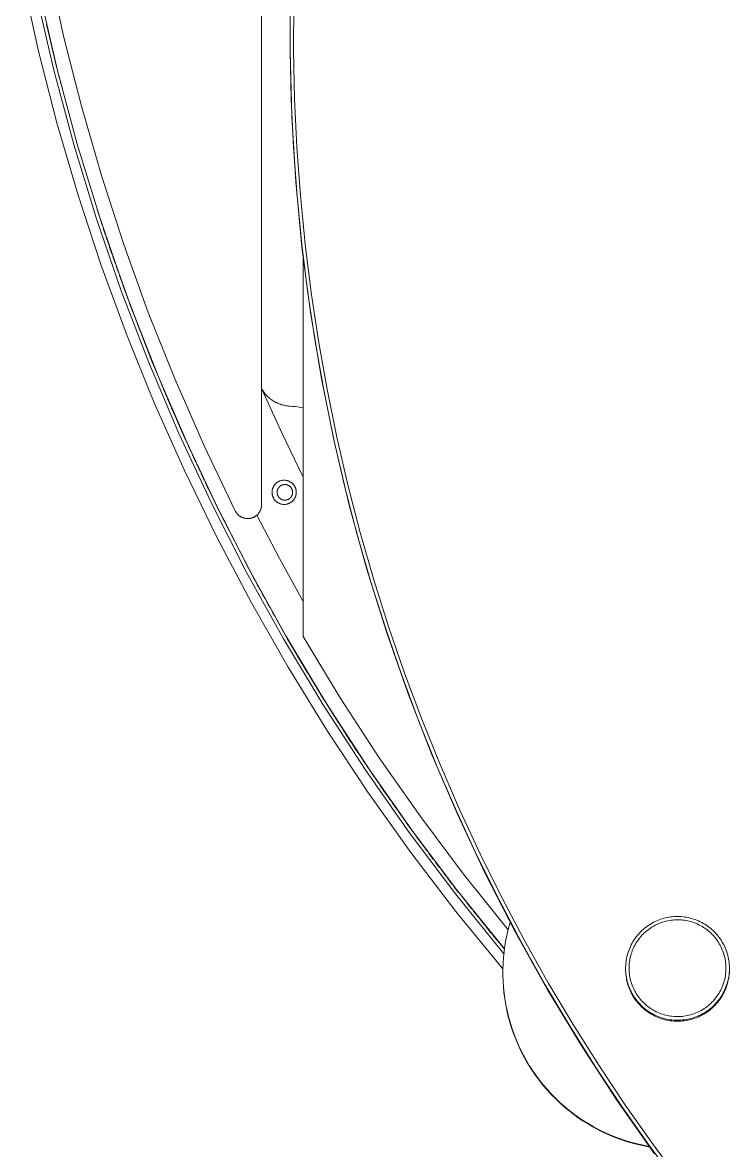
# Model space of a CAD drawing. Header units: millimetres. Extents: x 492 to 7139, y 278 to 5201.
# Drawn here: x 4185.8 to 4390, y 600.3 to 926.1 of the extents above; entities that cross this region are included whole.
import ezdxf

# ---------------------------------------------------------------- set-up
doc = ezdxf.new("R2010")
doc.units = ezdxf.units.MM
doc.layers.add('ZANO_R', color=7, linetype='Continuous', lineweight=0)

msp = doc.modelspace()

# ---------------------------------------------------------------- linework, layer by layer
at = {"layer": 'ZANO_R'}
for p, q in [((4254.83, 786.82), (4254.83, 1347.32)), ((4197.66, 922.2), (4193.21, 942.6)), ((4190.41, 917.88), (4185.79, 938.79)), ((4194.84, 912.39), (4189.84, 934.04)), ((4195.89, 912.31), (4190.91, 933.84)), ((4263.13, 931.84), (4263.08, 917.93)), ((4264.08, 918), (4264.13, 931.88)), ((4193.02, 924.26), (4192.71, 925.62)), ((4195.72, 912.98), (4192.71, 925.62)), ((4202.78, 901.96), (4197.66, 922.2)), ((4263.06, 922.55), (4263.06, 922.86)), ((4195.73, 897.13), (4190.41, 917.88)), ((4263.08, 917.93), (4263.38, 903.98)), ((4263.57, 899), (4263.08, 917.93)), ((4264.38, 904.06), (4264.08, 918)), ((4200.59, 890.92), (4194.84, 912.39)), ((4201.61, 890.97), (4195.89, 912.31)), ((4196.4, 910.26), (4196.07, 911.59)), ((4197.1, 907.53), (4196.78, 908.79)), ((4263.38, 903.98), (4264.05, 889.99)), ((4265.04, 890.1), (4264.38, 904.06)), ((4208.57, 881.89), (4202.78, 901.96)), ((4201.74, 876.58), (4195.73, 897.13)), ((4264.71, 880.09), (4263.57, 899)), ((4207.08, 869.66), (4200.59, 890.92)), ((4208.07, 869.85), (4201.61, 890.97)), ((4264.05, 889.99), (4265.07, 875.97)), ((4266.06, 876.11), (4265.04, 890.1)), ((4215.02, 862.03), (4208.57, 881.89)), ((4266.51, 861.23), (4264.71, 880.09)), ((4208.43, 856.23), (4201.74, 876.58)), ((4265.07, 875.97), (4266.45, 861.96)), ((4267.44, 862.12), (4266.06, 876.11)), ((4208, 870.08), (4207.35, 872.09)), ((4214.32, 848.65), (4207.08, 869.66)), ((4215.27, 848.96), (4208.07, 869.85)), ((4208.88, 867.38), (4208.23, 869.37)), ((4209.78, 864.68), (4209.12, 866.65)), ((4217.15, 843.84), (4209.96, 864.15)), ((4210.69, 861.97), (4210.03, 863.93)), ((4211.61, 859.27), (4210.95, 861.21)), ((4222.12, 842.39), (4215.02, 862.03)), ((4266.45, 861.96), (4268.2, 847.95)), ((4268.96, 842.44), (4266.51, 861.23)), ((4269.19, 848.13), (4267.44, 862.12)), ((4212.55, 856.57), (4211.88, 858.5)), ((4266.83, 858.32), (4266.83, 748.78)), ((4215.8, 836.13), (4208.43, 856.23)), ((4213.5, 853.88), (4212.83, 855.78)), ((4214.46, 851.18), (4213.79, 853.07)), ((4222.28, 827.9), (4214.32, 848.65)), ((4215.44, 848.48), (4214.78, 850.31)), ((4223.18, 828.33), (4215.27, 848.96)), ((4216.43, 845.79), (4215.78, 847.56)), ((4268.2, 847.95), (4270.31, 833.96)), ((4271.3, 834.17), (4269.19, 848.13)), ((4217.43, 843.1), (4216.8, 844.8)), ((4217.76, 842.23), (4216.8, 844.8)), ((4225.04, 823.79), (4217.15, 843.84)), ((4218.79, 839.52), (4217.83, 842.05)), ((4229.86, 823), (4222.12, 842.39)), ((4272.05, 823.75), (4268.96, 842.44)), ((4219.83, 836.82), (4218.87, 839.3)), ((4223.84, 816.28), (4215.8, 836.13)), ((4220.88, 834.12), (4219.92, 836.56)), ((4273.77, 820.24), (4271.3, 834.17)), ((4221.94, 831.42), (4220.99, 833.82)), ((4223.02, 828.72), (4222.08, 831.08)), ((4270.31, 833.96), (4272.79, 820)), ((4230.96, 807.44), (4222.28, 827.9)), ((4224.12, 826.03), (4223.17, 828.35)), ((4231.81, 807.99), (4223.18, 828.33)), ((4225.22, 823.34), (4224.28, 825.62)), ((4233.59, 804.02), (4225.04, 823.79)), ((4226.34, 820.65), (4225.4, 822.9)), ((4238.24, 803.88), (4229.86, 823)), ((4275.78, 805.18), (4272.05, 823.75)), ((4227.47, 817.96), (4226.54, 820.17)), ((4260.68, 807.56), (4254.83, 820.43)), ((4254.99, 820.08), (4255.17, 819.79)), ((4255.17, 819.79), (4255.37, 819.5)), ((4255.37, 819.5), (4255.57, 819.22)), ((4255.57, 819.22), (4255.79, 818.95)), ((4255.79, 818.95), (4256.01, 818.69)), ((4256.01, 818.69), (4256.24, 818.43)), ((4256.24, 818.43), (4256.48, 818.19)), ((4256.48, 818.19), (4256.73, 817.95)), ((4256.73, 817.95), (4256.99, 817.72)), ((4272.79, 820), (4275.63, 806.1)), ((4276.61, 806.37), (4273.77, 820.24)), ((4232.54, 796.71), (4223.84, 816.28)), ((4228.62, 815.28), (4227.69, 817.46)), ((4229.78, 812.6), (4228.85, 814.74)), ((4256.99, 817.72), (4257.25, 817.5)), ((4257.25, 817.5), (4257.53, 817.29)), ((4257.53, 817.29), (4257.81, 817.09)), ((4257.81, 817.09), (4258.09, 816.89)), ((4258.09, 816.89), (4258.39, 816.71)), ((4258.39, 816.71), (4258.68, 816.54)), ((4258.68, 816.54), (4258.99, 816.38)), ((4258.99, 816.38), (4259.3, 816.23)), ((4259.3, 816.23), (4259.61, 816.09)), ((4259.61, 816.09), (4259.93, 815.96)), ((4259.93, 815.96), (4260.26, 815.84)), ((4260.26, 815.84), (4260.59, 815.73)), ((4260.59, 815.73), (4260.92, 815.64)), ((4260.92, 815.64), (4261.25, 815.55)), ((4261.25, 815.55), (4261.59, 815.48)), ((4261.59, 815.48), (4261.93, 815.42)), ((4261.93, 815.42), (4262.27, 815.37)), ((4262.27, 815.37), (4262.61, 815.33)), ((4262.61, 815.33), (4262.96, 815.31)), ((4262.96, 815.31), (4263.74, 815.25)), ((4263.74, 815.25), (4264.52, 815.17)), ((4264.52, 815.17), (4265.29, 815.07)), ((4265.29, 815.07), (4266.06, 814.94)), ((4266.06, 814.94), (4266.83, 814.78)), ((4230.95, 809.92), (4230.02, 812.03)), ((4232.14, 807.25), (4231.21, 809.33)), ((4240.35, 787.29), (4230.96, 807.44)), ((4241.13, 787.96), (4231.81, 807.99)), ((4233.34, 804.57), (4232.41, 806.63)), ((4266.83, 794.82), (4260.68, 807.56)), ((4275.63, 806.1), (4278.83, 792.26)), ((4280.15, 786.75), (4275.78, 805.18)), ((4279.8, 792.55), (4276.61, 806.37)), ((4242.81, 784.54), (4233.59, 804.02)), ((4234.55, 801.91), (4233.63, 803.94)), ((4247.25, 785.04), (4238.24, 803.88)), ((4235.78, 799.24), (4234.85, 801.24)), ((4237.02, 796.58), (4236.09, 798.56)), ((4241.89, 777.44), (4232.54, 796.71)), ((4238.27, 793.92), (4237.35, 795.88)), ((4239.53, 791.27), (4238.61, 793.2)), ((4258.1, 791.71), (4258.15, 791.82)), ((4258.15, 791.82), (4258.2, 791.93)), ((4258.2, 791.93), (4258.26, 792.04)), ((4258.26, 792.04), (4258.31, 792.15)), ((4258.31, 792.15), (4258.38, 792.25)), ((4258.38, 792.25), (4258.44, 792.35)), ((4258.44, 792.35), (4258.51, 792.45)), ((4258.51, 792.45), (4258.58, 792.55)), ((4258.58, 792.55), (4258.66, 792.64)), ((4258.66, 792.64), (4258.73, 792.74)), ((4258.73, 792.74), (4258.82, 792.83)), ((4258.82, 792.83), (4258.9, 792.91)), ((4258.9, 792.91), (4258.99, 793)), ((4258.99, 793), (4259.08, 793.08)), ((4259.08, 793.08), (4259.17, 793.15)), ((4259.17, 793.15), (4259.27, 793.23)), ((4259.27, 793.23), (4259.37, 793.3)), ((4259.37, 793.3), (4259.47, 793.36)), ((4259.47, 793.36), (4259.57, 793.43)), ((4259.57, 793.43), (4259.67, 793.49)), ((4259.67, 793.49), (4259.78, 793.54)), ((4259.72, 791.72), (4259.77, 791.79)), ((4259.77, 791.79), (4259.82, 791.85)), ((4259.78, 793.54), (4259.89, 793.59)), ((4259.82, 791.85), (4259.87, 791.91)), ((4259.87, 791.91), (4259.92, 791.96)), ((4259.89, 793.59), (4260, 793.64)), ((4259.92, 791.96), (4259.97, 792.02)), ((4259.97, 792.02), (4260.03, 792.07)), ((4260, 793.64), (4260.11, 793.69)), ((4260.03, 792.07), (4260.09, 792.12)), ((4260.09, 792.12), (4260.15, 792.17)), ((4260.11, 793.69), (4260.23, 793.73)), ((4260.15, 792.17), (4260.21, 792.22)), ((4260.21, 792.22), (4260.27, 792.27)), ((4260.23, 793.73), (4260.34, 793.77)), ((4260.27, 792.27), (4260.34, 792.31)), ((4260.34, 793.77), (4260.46, 793.8)), ((4260.34, 792.31), (4260.4, 792.35)), ((4260.4, 792.35), (4260.47, 792.39)), ((4260.46, 793.8), (4260.58, 793.83)), ((4260.47, 792.39), (4260.54, 792.42)), ((4260.54, 792.42), (4260.61, 792.46)), ((4260.58, 793.83), (4260.69, 793.85)), ((4260.61, 792.46), (4260.68, 792.49)), ((4260.68, 792.49), (4260.75, 792.52)), ((4260.69, 793.85), (4260.81, 793.87)), ((4260.75, 792.52), (4260.83, 792.54)), ((4260.81, 793.87), (4260.93, 793.89)), ((4260.83, 792.54), (4260.9, 792.57)), ((4260.9, 792.57), (4260.97, 792.59)), ((4260.93, 793.89), (4261.05, 793.9)), ((4260.97, 792.59), (4261.05, 792.61)), ((4261.05, 793.9), (4261.17, 793.91)), ((4261.05, 792.61), (4261.13, 792.62)), ((4261.13, 792.62), (4261.2, 792.64)), ((4261.17, 793.91), (4261.29, 793.92)), ((4261.2, 792.64), (4261.28, 792.65)), ((4261.28, 792.65), (4261.36, 792.66)), ((4261.29, 793.92), (4261.42, 793.92)), ((4261.36, 792.66), (4261.43, 792.66)), ((4261.42, 793.92), (4261.54, 793.91)), ((4261.43, 792.66), (4261.51, 792.67)), ((4261.51, 792.67), (4261.59, 792.67)), ((4261.54, 793.91), (4261.66, 793.9)), ((4261.59, 792.67), (4261.67, 792.66)), ((4261.66, 793.9), (4261.78, 793.89)), ((4261.67, 792.66), (4261.74, 792.66)), ((4261.74, 792.66), (4261.82, 792.65)), ((4261.78, 793.89), (4261.9, 793.87)), ((4261.82, 792.65), (4261.9, 792.64)), ((4261.9, 793.87), (4262.02, 793.85)), ((4261.9, 792.64), (4261.98, 792.63)), ((4261.98, 792.63), (4262.05, 792.61)), ((4262.02, 793.85), (4262.13, 793.83)), ((4262.05, 792.61), (4262.13, 792.59)), ((4262.13, 793.83), (4262.25, 793.8)), ((4262.13, 792.59), (4262.2, 792.57)), ((4262.2, 792.57), (4262.28, 792.55)), ((4262.25, 793.8), (4262.37, 793.77)), ((4262.28, 792.55), (4262.35, 792.52)), ((4262.35, 792.52), (4262.42, 792.49)), ((4262.37, 793.77), (4262.48, 793.73)), ((4262.42, 792.49), (4262.49, 792.46)), ((4262.48, 793.73), (4262.6, 793.69)), ((4262.49, 792.46), (4262.56, 792.43)), ((4262.56, 792.43), (4262.63, 792.39)), ((4262.6, 793.69), (4262.71, 793.64)), ((4262.63, 792.39), (4262.7, 792.35)), ((4262.7, 792.35), (4262.76, 792.31)), ((4262.71, 793.64), (4262.82, 793.59)), ((4262.76, 792.31), (4262.83, 792.27)), ((4262.82, 793.59), (4262.93, 793.54)), ((4262.83, 792.27), (4262.89, 792.22)), ((4262.89, 792.22), (4262.95, 792.18)), ((4262.93, 793.54), (4263.03, 793.49)), ((4262.95, 792.18), (4263.01, 792.13)), ((4263.01, 792.13), (4263.07, 792.08)), ((4263.03, 793.49), (4263.14, 793.43)), ((4263.07, 792.08), (4263.13, 792.02)), ((4263.13, 792.02), (4263.18, 791.97)), ((4263.14, 793.43), (4263.24, 793.36)), ((4263.18, 791.97), (4263.24, 791.91)), ((4263.24, 793.36), (4263.34, 793.3)), ((4263.24, 791.91), (4263.29, 791.85)), ((4263.29, 791.85), (4263.33, 791.79)), ((4263.33, 791.79), (4263.38, 791.73)), ((4263.34, 793.3), (4263.44, 793.23)), ((4263.38, 791.73), (4263.43, 791.66)), ((4263.44, 793.23), (4263.54, 793.15)), ((4263.54, 793.15), (4263.63, 793.08)), ((4263.63, 793.08), (4263.72, 793)), ((4263.72, 793), (4263.81, 792.91)), ((4263.81, 792.91), (4263.89, 792.83)), ((4263.89, 792.83), (4263.97, 792.74)), ((4263.97, 792.74), (4264.05, 792.64)), ((4264.05, 792.64), (4264.13, 792.55)), ((4264.13, 792.55), (4264.2, 792.45)), ((4264.2, 792.45), (4264.27, 792.35)), ((4264.27, 792.35), (4264.33, 792.25)), ((4264.33, 792.25), (4264.4, 792.15)), ((4264.4, 792.15), (4264.45, 792.04)), ((4264.45, 792.04), (4264.51, 791.93)), ((4264.51, 791.93), (4264.56, 791.82)), ((4264.56, 791.82), (4264.61, 791.71)), ((4278.83, 792.26), (4282.4, 778.5)), ((4283.36, 778.82), (4279.8, 792.55)), ((4240.81, 788.62), (4239.89, 790.53)), ((4257.85, 790.42), (4257.86, 790.54)), ((4257.85, 790.42), (4257.86, 790.3)), ((4257.86, 790.66), (4257.87, 790.78)), ((4257.86, 790.54), (4257.86, 790.66)), ((4257.86, 790.3), (4257.86, 790.17)), ((4257.86, 790.17), (4257.87, 790.05)), ((4257.87, 790.78), (4257.89, 790.9)), ((4257.87, 790.05), (4257.89, 789.93)), ((4257.89, 790.9), (4257.91, 791.02)), ((4257.89, 789.93), (4257.91, 789.81)), ((4257.91, 791.02), (4257.93, 791.14)), ((4257.91, 789.81), (4257.93, 789.7)), ((4257.93, 791.14), (4257.96, 791.25)), ((4257.93, 789.7), (4257.96, 789.58)), ((4257.96, 791.25), (4257.99, 791.37)), ((4257.96, 789.58), (4257.99, 789.46)), ((4257.99, 791.37), (4258.02, 791.49)), ((4257.99, 789.46), (4258.02, 789.35)), ((4258.02, 791.49), (4258.06, 791.6)), ((4258.02, 789.35), (4258.06, 789.23)), ((4258.06, 791.6), (4258.1, 791.71)), ((4258.06, 789.23), (4258.1, 789.12)), ((4258.1, 789.12), (4258.15, 789.01)), ((4258.15, 789.01), (4258.2, 788.9)), ((4258.2, 788.9), (4258.26, 788.79)), ((4258.26, 788.79), (4258.31, 788.68)), ((4258.31, 788.68), (4258.38, 788.58)), ((4258.38, 788.58), (4258.44, 788.48)), ((4258.44, 788.48), (4258.51, 788.38)), ((4259.3, 790.41), (4259.31, 790.49)), ((4259.31, 790.33), (4259.3, 790.41)), ((4259.31, 790.57), (4259.32, 790.64)), ((4259.31, 790.49), (4259.31, 790.57)), ((4259.31, 790.26), (4259.31, 790.33)), ((4259.32, 790.18), (4259.31, 790.26)), ((4259.32, 790.72), (4259.34, 790.8)), ((4259.32, 790.64), (4259.32, 790.72)), ((4259.33, 790.1), (4259.32, 790.18)), ((4259.34, 790.03), (4259.33, 790.1)), ((4259.34, 790.8), (4259.35, 790.88)), ((4259.35, 789.95), (4259.34, 790.03)), ((4259.35, 790.88), (4259.37, 790.95)), ((4259.37, 789.87), (4259.35, 789.95)), ((4259.37, 790.95), (4259.39, 791.03)), ((4259.39, 789.8), (4259.37, 789.87)), ((4259.39, 791.03), (4259.41, 791.1)), ((4259.41, 789.72), (4259.39, 789.8)), ((4259.41, 791.1), (4259.44, 791.17)), ((4259.44, 789.65), (4259.41, 789.72)), ((4259.44, 791.17), (4259.46, 791.25)), ((4259.47, 789.58), (4259.44, 789.65)), ((4259.46, 791.25), (4259.49, 791.32)), ((4259.5, 789.51), (4259.47, 789.58)), ((4259.49, 791.32), (4259.53, 791.39)), ((4259.53, 789.44), (4259.5, 789.51)), ((4259.53, 791.39), (4259.56, 791.46)), ((4259.56, 789.37), (4259.53, 789.44)), ((4259.56, 791.46), (4259.6, 791.53)), ((4259.6, 789.3), (4259.56, 789.37)), ((4259.6, 791.53), (4259.64, 791.59)), ((4259.64, 789.23), (4259.6, 789.3)), ((4259.64, 791.59), (4259.68, 791.66)), ((4259.68, 789.17), (4259.64, 789.23)), ((4259.68, 791.66), (4259.72, 791.72)), ((4259.73, 789.1), (4259.68, 789.17)), ((4259.77, 789.04), (4259.73, 789.1)), ((4259.82, 788.98), (4259.77, 789.04)), ((4259.87, 788.92), (4259.82, 788.98)), ((4259.92, 788.86), (4259.87, 788.92)), ((4259.98, 788.81), (4259.92, 788.86)), ((4260.04, 788.76), (4259.98, 788.81)), ((4260.09, 788.7), (4260.04, 788.76)), ((4260.15, 788.65), (4260.09, 788.7)), ((4260.22, 788.61), (4260.15, 788.65)), ((4260.28, 788.56), (4260.22, 788.61)), ((4260.34, 788.52), (4260.28, 788.56)), ((4260.41, 788.48), (4260.34, 788.52)), ((4260.48, 788.44), (4260.41, 788.48)), ((4262.7, 788.48), (4262.64, 788.44)), ((4262.77, 788.52), (4262.7, 788.48)), ((4262.84, 788.57), (4262.77, 788.52)), ((4262.9, 788.61), (4262.84, 788.57)), ((4262.96, 788.66), (4262.9, 788.61)), ((4263.02, 788.71), (4262.96, 788.66)), ((4263.08, 788.76), (4263.02, 788.71)), ((4263.13, 788.81), (4263.08, 788.76)), ((4263.19, 788.87), (4263.13, 788.81)), ((4263.24, 788.93), (4263.19, 788.87)), ((4263.29, 788.99), (4263.24, 788.93)), ((4263.34, 789.05), (4263.29, 788.99)), ((4263.39, 789.11), (4263.34, 789.05)), ((4263.43, 789.17), (4263.39, 789.11)), ((4263.43, 791.66), (4263.47, 791.6)), ((4263.47, 789.24), (4263.43, 789.17)), ((4263.47, 791.6), (4263.51, 791.53)), ((4263.51, 789.31), (4263.47, 789.24)), ((4263.51, 791.53), (4263.54, 791.46)), ((4263.55, 789.37), (4263.51, 789.31)), ((4263.54, 791.46), (4263.58, 791.4)), ((4263.58, 789.44), (4263.55, 789.37)), ((4263.58, 791.4), (4263.61, 791.32)), ((4263.62, 789.51), (4263.58, 789.44)), ((4263.61, 791.32), (4263.64, 791.25)), ((4263.64, 789.59), (4263.62, 789.51)), ((4263.64, 791.25), (4263.67, 791.18)), ((4263.67, 789.66), (4263.64, 789.59)), ((4263.67, 791.18), (4263.7, 791.11)), ((4263.7, 789.73), (4263.67, 789.66)), ((4263.7, 791.11), (4263.72, 791.03)), ((4263.72, 789.81), (4263.7, 789.73)), ((4263.72, 791.03), (4263.74, 790.96)), ((4263.74, 789.88), (4263.72, 789.81)), ((4263.74, 790.96), (4263.76, 790.88)), ((4263.76, 789.96), (4263.74, 789.88)), ((4263.76, 790.88), (4263.77, 790.81)), ((4263.77, 790.03), (4263.76, 789.96)), ((4263.77, 790.81), (4263.78, 790.73)), ((4263.78, 790.11), (4263.77, 790.03)), ((4263.78, 790.73), (4263.79, 790.65)), ((4263.79, 790.19), (4263.78, 790.11)), ((4263.79, 790.65), (4263.8, 790.57)), ((4263.8, 790.26), (4263.79, 790.19)), ((4263.8, 790.57), (4263.8, 790.5)), ((4263.8, 790.5), (4263.8, 790.42)), ((4263.8, 790.42), (4263.8, 790.34)), ((4263.8, 790.34), (4263.8, 790.26)), ((4264.2, 788.38), (4264.27, 788.48)), ((4264.27, 788.48), (4264.33, 788.58)), ((4264.33, 788.58), (4264.4, 788.68)), ((4264.4, 788.68), (4264.45, 788.79)), ((4264.45, 788.79), (4264.51, 788.9)), ((4264.51, 788.9), (4264.56, 789.01)), ((4264.56, 789.01), (4264.61, 789.12)), ((4264.61, 791.71), (4264.65, 791.6)), ((4264.61, 789.12), (4264.65, 789.23)), ((4264.65, 791.6), (4264.69, 791.49)), ((4264.65, 789.23), (4264.69, 789.35)), ((4264.69, 791.49), (4264.72, 791.37)), ((4264.69, 789.35), (4264.72, 789.46)), ((4264.72, 791.37), (4264.75, 791.25)), ((4264.72, 789.46), (4264.75, 789.58)), ((4264.75, 791.25), (4264.78, 791.14)), ((4264.75, 789.58), (4264.78, 789.7)), ((4264.78, 791.14), (4264.8, 791.02)), ((4264.78, 789.7), (4264.8, 789.81)), ((4264.8, 791.02), (4264.82, 790.9)), ((4264.8, 789.81), (4264.82, 789.93)), ((4264.82, 790.9), (4264.84, 790.78)), ((4264.82, 789.93), (4264.84, 790.05)), ((4264.84, 790.78), (4264.85, 790.66)), ((4264.84, 790.05), (4264.85, 790.17)), ((4264.85, 790.66), (4264.85, 790.54)), ((4264.85, 790.54), (4264.85, 790.42)), ((4264.85, 790.3), (4264.85, 790.42)), ((4264.85, 790.17), (4264.85, 790.3)), ((4250.43, 767.49), (4240.35, 787.29)), ((4251.15, 768.27), (4241.13, 787.96)), ((4242.11, 785.98), (4241.18, 787.86)), ((4254.54, 785.33), (4254.49, 785.2)), ((4254.59, 785.46), (4254.54, 785.33)), ((4254.64, 785.59), (4254.59, 785.46)), ((4254.68, 785.73), (4254.64, 785.59)), ((4254.71, 785.86), (4254.68, 785.73)), ((4254.75, 786), (4254.71, 785.86)), ((4254.77, 786.13), (4254.75, 786)), ((4254.79, 786.27), (4254.77, 786.13)), ((4254.81, 786.41), (4254.79, 786.27)), ((4254.82, 786.55), (4254.81, 786.41)), ((4254.83, 786.69), (4254.82, 786.55)), ((4254.83, 786.82), (4254.83, 786.69)), ((4258.51, 788.38), (4258.58, 788.28)), ((4258.58, 788.28), (4258.66, 788.19)), ((4258.66, 788.19), (4258.73, 788.09)), ((4258.73, 788.09), (4258.82, 788.01)), ((4258.82, 788.01), (4258.9, 787.92)), ((4258.9, 787.92), (4258.99, 787.84)), ((4258.99, 787.84), (4259.08, 787.76)), ((4259.08, 787.76), (4259.17, 787.68)), ((4259.17, 787.68), (4259.27, 787.61)), ((4259.27, 787.61), (4259.37, 787.54)), ((4259.37, 787.54), (4259.47, 787.47)), ((4259.47, 787.47), (4259.57, 787.41)), ((4259.57, 787.41), (4259.67, 787.35)), ((4259.67, 787.35), (4259.78, 787.29)), ((4259.78, 787.29), (4259.89, 787.24)), ((4259.89, 787.24), (4260, 787.19)), ((4260, 787.19), (4260.11, 787.14)), ((4260.11, 787.14), (4260.23, 787.1)), ((4260.23, 787.1), (4260.34, 787.07)), ((4260.34, 787.07), (4260.46, 787.03)), ((4260.46, 787.03), (4260.58, 787)), ((4260.55, 788.4), (4260.48, 788.44)), ((4260.62, 788.37), (4260.55, 788.4)), ((4260.58, 787), (4260.69, 786.98)), ((4260.69, 788.34), (4260.62, 788.37)), ((4260.76, 788.31), (4260.69, 788.34)), ((4260.69, 786.98), (4260.81, 786.96)), ((4260.83, 788.28), (4260.76, 788.31)), ((4260.81, 786.96), (4260.93, 786.94)), ((4260.91, 788.26), (4260.83, 788.28)), ((4260.98, 788.24), (4260.91, 788.26)), ((4260.93, 786.94), (4261.05, 786.93)), ((4261.06, 788.22), (4260.98, 788.24)), ((4261.05, 786.93), (4261.17, 786.92)), ((4261.13, 788.21), (4261.06, 788.22)), ((4261.21, 788.19), (4261.13, 788.21)), ((4261.17, 786.92), (4261.29, 786.92)), ((4261.29, 788.18), (4261.21, 788.19)), ((4261.36, 788.17), (4261.29, 788.18)), ((4261.29, 786.92), (4261.42, 786.92)), ((4261.44, 788.17), (4261.36, 788.17)), ((4261.42, 786.92), (4261.54, 786.92)), ((4261.52, 788.17), (4261.44, 788.17)), ((4261.6, 788.17), (4261.52, 788.17)), ((4261.54, 786.92), (4261.66, 786.93)), ((4261.67, 788.17), (4261.6, 788.17)), ((4261.66, 786.93), (4261.78, 786.94)), ((4261.75, 788.17), (4261.67, 788.17)), ((4261.83, 788.18), (4261.75, 788.17)), ((4261.78, 786.94), (4261.9, 786.96)), ((4261.91, 788.19), (4261.83, 788.18)), ((4261.9, 786.96), (4262.02, 786.98)), ((4261.98, 788.21), (4261.91, 788.19)), ((4262.06, 788.22), (4261.98, 788.21)), ((4262.02, 786.98), (4262.13, 787)), ((4262.13, 788.24), (4262.06, 788.22)), ((4262.21, 788.26), (4262.13, 788.24)), ((4262.13, 787), (4262.25, 787.03)), ((4262.28, 788.29), (4262.21, 788.26)), ((4262.25, 787.03), (4262.37, 787.07)), ((4262.36, 788.31), (4262.28, 788.29)), ((4262.43, 788.34), (4262.36, 788.31)), ((4262.37, 787.07), (4262.48, 787.1)), ((4262.5, 788.37), (4262.43, 788.34)), ((4262.48, 787.1), (4262.6, 787.14)), ((4262.57, 788.41), (4262.5, 788.37)), ((4262.64, 788.44), (4262.57, 788.41)), ((4262.6, 787.14), (4262.71, 787.19)), ((4262.71, 787.19), (4262.82, 787.24)), ((4262.82, 787.24), (4262.93, 787.29)), ((4262.93, 787.29), (4263.03, 787.35)), ((4263.03, 787.35), (4263.14, 787.41)), ((4263.14, 787.41), (4263.24, 787.47)), ((4263.24, 787.47), (4263.34, 787.54)), ((4263.34, 787.54), (4263.44, 787.61)), ((4263.44, 787.61), (4263.54, 787.68)), ((4263.54, 787.68), (4263.63, 787.76)), ((4263.63, 787.76), (4263.72, 787.84)), ((4263.72, 787.84), (4263.81, 787.92)), ((4263.81, 787.92), (4263.89, 788.01)), ((4263.89, 788.01), (4263.97, 788.09)), ((4263.97, 788.09), (4264.05, 788.19)), ((4264.05, 788.19), (4264.13, 788.28)), ((4264.13, 788.28), (4264.2, 788.38)), ((4285.16, 768.47), (4280.15, 786.75)), ((4243.41, 783.33), (4242.48, 785.2)), ((4252.69, 765.4), (4242.81, 784.54)), ((4247.32, 784.92), (4247.25, 785.04)), ((4247.39, 784.79), (4247.32, 784.92)), ((4247.46, 784.68), (4247.39, 784.79)), ((4247.53, 784.56), (4247.46, 784.68)), ((4247.62, 784.45), (4247.53, 784.56)), ((4247.7, 784.34), (4247.62, 784.45)), ((4247.79, 784.23), (4247.7, 784.34)), ((4247.88, 784.12), (4247.79, 784.23)), ((4247.98, 784.02), (4247.88, 784.12)), ((4248.08, 783.93), (4247.98, 784.02)), ((4248.18, 783.83), (4248.08, 783.93)), ((4248.28, 783.74), (4248.18, 783.83)), ((4248.39, 783.65), (4248.28, 783.74)), ((4248.5, 783.57), (4248.39, 783.65)), ((4248.62, 783.49), (4248.5, 783.57)), ((4248.74, 783.42), (4248.62, 783.49)), ((4248.86, 783.35), (4248.74, 783.42)), ((4248.98, 783.28), (4248.86, 783.35)), ((4249.1, 783.22), (4248.98, 783.28)), ((4249.23, 783.16), (4249.1, 783.22)), ((4249.36, 783.11), (4249.23, 783.16)), ((4249.49, 783.06), (4249.36, 783.11)), ((4249.62, 783.01), (4249.49, 783.06)), ((4249.75, 782.97), (4249.62, 783.01)), ((4249.89, 782.94), (4249.75, 782.97)), ((4250.02, 782.91), (4249.89, 782.94)), ((4250.16, 782.88), (4250.02, 782.91)), ((4250.3, 782.86), (4250.16, 782.88)), ((4250.44, 782.84), (4250.3, 782.86)), ((4250.57, 782.83), (4250.44, 782.84)), ((4250.71, 782.83), (4250.57, 782.83)), ((4250.85, 782.82), (4250.71, 782.83)), ((4250.99, 782.83), (4250.85, 782.82)), ((4251.13, 782.84), (4250.99, 782.83)), ((4251.27, 782.85), (4251.13, 782.84)), ((4251.41, 782.87), (4251.27, 782.85)), ((4251.54, 782.89), (4251.41, 782.87)), ((4251.68, 782.92), (4251.54, 782.89)), ((4251.82, 782.95), (4251.68, 782.92)), ((4251.95, 782.98), (4251.82, 782.95)), ((4252.08, 783.03), (4251.95, 782.98)), ((4252.22, 783.07), (4252.08, 783.03)), ((4252.35, 783.12), (4252.22, 783.07)), ((4252.47, 783.18), (4252.35, 783.12)), ((4252.6, 783.24), (4252.47, 783.18)), ((4252.72, 783.3), (4252.6, 783.24)), ((4252.84, 783.37), (4252.72, 783.3)), ((4252.96, 783.44), (4252.84, 783.37)), ((4253.08, 783.52), (4252.96, 783.44)), ((4253.19, 783.6), (4253.08, 783.52)), ((4253.3, 783.68), (4253.19, 783.6)), ((4253.41, 783.77), (4253.3, 783.68)), ((4253.52, 783.86), (4253.41, 783.77)), ((4260.01, 771.25), (4253.46, 783.81)), ((4253.62, 783.95), (4253.52, 783.86)), ((4253.72, 784.05), (4253.62, 783.95)), ((4253.81, 784.15), (4253.72, 784.05)), ((4253.9, 784.26), (4253.81, 784.15)), ((4253.99, 784.37), (4253.9, 784.26)), ((4254.07, 784.48), (4253.99, 784.37)), ((4254.15, 784.59), (4254.07, 784.48)), ((4254.23, 784.71), (4254.15, 784.59)), ((4254.3, 784.83), (4254.23, 784.71)), ((4254.37, 784.95), (4254.3, 784.83)), ((4254.43, 785.08), (4254.37, 784.95)), ((4254.49, 785.2), (4254.43, 785.08)), ((4287.27, 765.17), (4283.36, 778.82)), ((4251.88, 758.5), (4241.89, 777.44)), ((4282.4, 778.5), (4286.32, 764.83)), ((4266.83, 758.83), (4260.01, 771.25)), ((4261.2, 748.05), (4250.43, 767.49)), ((4261.84, 748.94), (4251.15, 768.27)), ((4252.92, 764.96), (4252.21, 766.27)), ((4290.79, 750.39), (4285.16, 768.47)), ((4263.2, 746.59), (4252.69, 765.4)), ((4254.33, 762.35), (4253.61, 763.68)), ((4286.32, 764.83), (4290.59, 751.27)), ((4291.54, 751.64), (4287.27, 765.17)), ((4255.76, 759.75), (4255.02, 761.09)), ((4262.5, 739.9), (4251.88, 758.5)), ((4257.19, 757.15), (4256.44, 758.51)), ((4258.64, 754.56), (4257.87, 755.93)), ((4260.59, 751.13), (4259.32, 753.36)), ((4262.07, 748.56), (4260.78, 750.79)), ((4290.59, 751.27), (4295.21, 737.83)), ((4297.05, 732.5), (4290.79, 750.39)), ((4296.15, 738.22), (4291.54, 751.64)), ((4272.65, 728.99), (4261.2, 748.05)), ((4273.2, 729.99), (4261.84, 748.94)), ((4263.56, 745.98), (4262.26, 748.23)), ((4274.35, 728.16), (4263.2, 746.59)), ((4266.83, 748.78), (4277.55, 731.07)), ((4265.06, 743.42), (4263.74, 745.67)), ((4266.58, 740.86), (4265.24, 743.12)), ((4273.73, 721.67), (4262.5, 739.9)), ((4268.11, 738.31), (4266.75, 740.57)), ((4269.65, 735.77), (4268.28, 738.03)), ((4295.21, 737.83), (4300.17, 724.52)), ((4301.11, 724.93), (4296.15, 738.22)), ((4271.2, 733.23), (4269.81, 735.49)), ((4272.76, 730.7), (4271.36, 732.96)), ((4274.34, 728.18), (4272.92, 730.44)), ((4285.21, 711.45), (4273.2, 729.99)), ((4277.55, 731.07), (4288.85, 713.71)), ((4303.92, 714.85), (4297.05, 732.5)), ((4284.75, 710.35), (4272.65, 728.99)), ((4286.12, 710.11), (4274.35, 728.16)), ((4275.93, 725.66), (4274.5, 727.92)), ((4277.53, 723.15), (4276.09, 725.41)), ((4300.17, 724.52), (4305.47, 711.35)), ((4306.4, 711.79), (4301.11, 724.93)), ((4285.57, 703.82), (4273.73, 721.67)), ((4279.14, 720.65), (4277.69, 722.9)), ((4280.76, 718.16), (4279.3, 720.4)), ((4282.4, 715.67), (4280.92, 717.91)), ((4284.04, 713.2), (4282.56, 715.42)), ((4288.85, 713.71), (4300.71, 696.73)), ((4311.39, 697.44), (4303.92, 714.85)), ((4285.7, 710.73), (4284.21, 712.94)), ((4297.49, 692.14), (4284.75, 710.35)), ((4297.86, 693.33), (4285.21, 711.45)), ((4287.37, 708.26), (4285.87, 710.47)), ((4305.47, 711.35), (4311.11, 698.35)), ((4312.02, 698.81), (4306.4, 711.79)), ((4298.49, 692.47), (4286.12, 710.11)), ((4289.05, 705.81), (4287.55, 708)), ((4297.99, 686.38), (4285.57, 703.82)), ((4290.74, 703.36), (4289.23, 705.54)), ((4292.07, 701.47), (4290.93, 703.09)), ((4293.8, 699.01), (4292.64, 700.64)), ((4295.54, 696.56), (4294.37, 698.2)), ((4311.11, 698.35), (4317.06, 685.51)), ((4319.45, 680.3), (4311.39, 697.44)), ((4317.97, 686), (4312.02, 698.81)), ((4297.29, 694.12), (4296.1, 695.77)), ((4300.71, 696.73), (4313.12, 680.15)), ((4310.86, 674.39), (4297.49, 692.14)), ((4299.06, 691.68), (4297.85, 693.35)), ((4311.13, 675.67), (4297.86, 693.33)), ((4311.45, 675.26), (4298.49, 692.47)), ((4300.84, 689.26), (4299.61, 690.93)), ((4302.63, 686.84), (4301.38, 688.52)), ((4311, 669.36), (4297.99, 686.38)), ((4304.43, 684.42), (4303.17, 686.12)), ((4317.06, 685.51), (4323.34, 672.86)), ((4324.23, 673.37), (4317.97, 686)), ((4306.25, 682.02), (4304.96, 683.72)), ((4308.08, 679.62), (4306.77, 681.33)), ((4309.92, 677.23), (4308.59, 678.96)), ((4313.12, 680.15), (4326.06, 663.99)), ((4328.11, 663.45), (4319.45, 680.3)), ((4311.77, 674.85), (4310.42, 676.58)), ((4325.01, 658.48), (4311.13, 675.67)), ((4324.99, 658.5), (4311.45, 675.26)), ((4324.84, 657.11), (4310.86, 674.39)), ((4313.63, 672.48), (4312.26, 674.22)), ((4315.5, 670.12), (4314.12, 671.86)), ((4323.34, 672.86), (4329.92, 660.4)), ((4330.8, 660.93), (4324.23, 673.37)), ((4324.56, 652.79), (4311, 669.36)), ((4317.39, 667.76), (4315.98, 669.52)), ((4319.29, 665.41), (4317.86, 667.18)), ((4321.2, 663.07), (4319.75, 664.85)), ((4326.2, 664.51), (4326.66, 666.16)), ((4365.9, 664.81), (4365.49, 664.49)), ((4366.31, 665.12), (4365.9, 664.81)), ((4366.74, 665.41), (4366.31, 665.12)), ((4367.18, 665.69), (4366.74, 665.41)), ((4367.63, 665.95), (4367.18, 665.69)), ((4367.29, 664.63), (4367.7, 664.89)), ((4368.08, 666.2), (4367.63, 665.95)), ((4367.7, 664.89), (4368.12, 665.13)), ((4368.55, 666.43), (4368.08, 666.2)), ((4368.12, 665.13), (4368.54, 665.36)), ((4368.54, 665.36), (4368.97, 665.58)), ((4369.02, 666.64), (4368.55, 666.43)), ((4368.97, 665.58), (4369.41, 665.78)), ((4369.49, 666.84), (4369.02, 666.64)), ((4369.41, 665.78), (4369.86, 665.96)), ((4369.98, 667.02), (4369.49, 666.84)), ((4369.86, 665.96), (4370.31, 666.13)), ((4370.47, 667.18), (4369.98, 667.02)), ((4370.31, 666.13), (4370.77, 666.28)), ((4370.97, 667.33), (4370.47, 667.18)), ((4370.77, 666.28), (4371.24, 666.42)), ((4371.47, 667.46), (4370.97, 667.33)), ((4371.24, 666.42), (4371.7, 666.54)), ((4371.97, 667.57), (4371.47, 667.46)), ((4371.7, 666.54), (4372.17, 666.65)), ((4372.48, 667.67), (4371.97, 667.57)), ((4372.17, 666.65), (4372.65, 666.73)), ((4372.99, 667.74), (4372.48, 667.67)), ((4372.65, 666.73), (4373.13, 666.81)), ((4373.51, 667.8), (4372.99, 667.74)), ((4373.13, 666.81), (4373.61, 666.86)), ((4374.02, 667.85), (4373.51, 667.8)), ((4373.61, 666.86), (4374.09, 666.9)), ((4374.54, 667.87), (4374.02, 667.85)), ((4374.09, 666.9), (4374.57, 666.92)), ((4375.06, 667.88), (4374.54, 667.87)), ((4374.57, 666.92), (4375.05, 666.93)), ((4375.05, 666.93), (4375.54, 666.92)), ((4375.58, 667.87), (4375.06, 667.88)), ((4375.54, 666.92), (4376.02, 666.89)), ((4376.09, 667.84), (4375.58, 667.87)), ((4376.02, 666.89), (4376.5, 666.85)), ((4376.61, 667.79), (4376.09, 667.84)), ((4376.5, 666.85), (4376.98, 666.79)), ((4377.12, 667.73), (4376.61, 667.79)), ((4376.98, 666.79), (4377.46, 666.71)), ((4377.63, 667.65), (4377.12, 667.73)), ((4377.46, 666.71), (4377.93, 666.62)), ((4378.14, 667.55), (4377.63, 667.65)), ((4377.93, 666.62), (4378.4, 666.51)), ((4378.64, 667.43), (4378.14, 667.55)), ((4378.4, 666.51), (4378.87, 666.39)), ((4379.14, 667.3), (4378.64, 667.43)), ((4378.87, 666.39), (4379.33, 666.25)), ((4379.64, 667.14), (4379.14, 667.3)), ((4379.33, 666.25), (4379.79, 666.09)), ((4380.13, 666.98), (4379.64, 667.14)), ((4379.79, 666.09), (4380.24, 665.92)), ((4380.61, 666.79), (4380.13, 666.98)), ((4380.24, 665.92), (4380.68, 665.73)), ((4381.09, 666.59), (4380.61, 666.79)), ((4380.68, 665.73), (4381.12, 665.52)), ((4381.56, 666.37), (4381.09, 666.59)), ((4381.12, 665.52), (4381.55, 665.31)), ((4381.55, 665.31), (4381.97, 665.07)), ((4382.02, 666.14), (4381.56, 666.37)), ((4381.97, 665.07), (4382.39, 664.82)), ((4382.47, 665.89), (4382.02, 666.14)), ((4382.39, 664.82), (4382.79, 664.56)), ((4382.92, 665.62), (4382.47, 665.89)), ((4383.35, 665.34), (4382.92, 665.62)), ((4383.78, 665.04), (4383.35, 665.34)), ((4384.19, 664.73), (4383.78, 665.04)), ((4384.59, 664.41), (4384.19, 664.73)), ((4323.09, 660.78), (4321.65, 662.52)), ((4325.44, 661.16), (4325.79, 662.84)), ((4325.79, 662.84), (4326.2, 664.51)), ((4337.34, 646.9), (4328.11, 663.45)), ((4362.69, 661.47), (4362.4, 661.04)), ((4362.99, 661.89), (4362.69, 661.47)), ((4363.31, 662.29), (4362.99, 661.89)), ((4363.64, 662.69), (4363.31, 662.29)), ((4363.98, 663.08), (4363.64, 662.69)), ((4363.79, 661.34), (4364.09, 661.72)), ((4364.34, 663.45), (4363.98, 663.08)), ((4364.09, 661.72), (4364.4, 662.09)), ((4364.71, 663.81), (4364.34, 663.45)), ((4364.4, 662.09), (4364.72, 662.45)), ((4365.1, 664.16), (4364.71, 663.81)), ((4364.72, 662.45), (4365.05, 662.8)), ((4365.05, 662.8), (4365.4, 663.14)), ((4365.49, 664.49), (4365.1, 664.16)), ((4365.4, 663.14), (4365.76, 663.46)), ((4365.76, 663.46), (4366.12, 663.77)), ((4366.12, 663.77), (4366.5, 664.07)), ((4366.5, 664.07), (4366.89, 664.36)), ((4366.89, 664.36), (4367.29, 664.63)), ((4382.79, 664.56), (4383.19, 664.29)), ((4383.19, 664.29), (4383.58, 664)), ((4383.58, 664), (4383.95, 663.69)), ((4383.95, 663.69), (4384.32, 663.38)), ((4384.32, 663.38), (4384.68, 663.05)), ((4384.99, 664.07), (4384.59, 664.41)), ((4384.68, 663.05), (4385.02, 662.71)), ((4385.37, 663.72), (4384.99, 664.07)), ((4385.02, 662.71), (4385.35, 662.36)), ((4385.35, 662.36), (4385.67, 662)), ((4385.73, 663.36), (4385.37, 663.72)), ((4385.67, 662), (4385.97, 661.62)), ((4386.09, 662.98), (4385.73, 663.36)), ((4385.97, 661.62), (4386.27, 661.24)), ((4386.43, 662.59), (4386.09, 662.98)), ((4386.76, 662.19), (4386.43, 662.59)), ((4387.07, 661.78), (4386.76, 662.19)), ((4387.37, 661.36), (4387.07, 661.78)), ((4324.99, 658.5), (4323.56, 660.21)), ((4324.92, 657.77), (4325.15, 659.47)), ((4325.01, 658.48), (4324.99, 658.5)), ((4325.15, 659.47), (4325.44, 661.16)), ((4329.92, 660.4), (4336.8, 648.15)), ((4337.66, 648.7), (4330.8, 660.93)), ((4360.99, 658.27), (4360.81, 657.79)), ((4361.18, 658.75), (4360.99, 658.27)), ((4361.4, 659.23), (4361.18, 658.75)), ((4361.62, 659.69), (4361.4, 659.23)), ((4361.86, 660.15), (4361.62, 659.69)), ((4362.12, 660.6), (4361.86, 660.15)), ((4361.92, 657.97), (4362.11, 658.42)), ((4362.11, 658.42), (4362.3, 658.86)), ((4362.4, 661.04), (4362.12, 660.6)), ((4362.3, 658.86), (4362.51, 659.29)), ((4362.51, 659.29), (4362.74, 659.72)), ((4362.74, 659.72), (4362.98, 660.14)), ((4362.98, 660.14), (4363.24, 660.55)), ((4363.24, 660.55), (4363.51, 660.95)), ((4363.51, 660.95), (4363.79, 661.34)), ((4386.27, 661.24), (4386.55, 660.85)), ((4386.55, 660.85), (4386.81, 660.44)), ((4386.81, 660.44), (4387.07, 660.03)), ((4387.07, 660.03), (4387.3, 659.61)), ((4387.3, 659.61), (4387.53, 659.18)), ((4387.66, 660.93), (4387.37, 661.36)), ((4387.53, 659.18), (4387.73, 658.75)), ((4387.93, 660.48), (4387.66, 660.93)), ((4387.73, 658.75), (4387.93, 658.3)), ((4388.18, 660.03), (4387.93, 660.48)), ((4387.93, 658.3), (4388.1, 657.85)), ((4388.42, 659.57), (4388.18, 660.03)), ((4388.64, 659.11), (4388.42, 659.57)), ((4388.85, 658.63), (4388.64, 659.11)), ((4389.04, 658.15), (4388.85, 658.63)), ((4389.21, 657.66), (4389.04, 658.15)), ((4324.62, 654.35), (4324.74, 656.06)), ((4324.74, 656.06), (4324.92, 657.77)), ((4360.18, 655.28), (4360.11, 654.77)), ((4360.27, 655.79), (4360.18, 655.28)), ((4360.38, 656.3), (4360.27, 655.79)), ((4360.51, 656.8), (4360.38, 656.3)), ((4360.65, 657.3), (4360.51, 656.8)), ((4360.81, 657.79), (4360.65, 657.3)), ((4361.1, 654.7), (4361.17, 655.18)), ((4361.17, 655.18), (4361.26, 655.65)), ((4361.26, 655.65), (4361.36, 656.12)), ((4361.36, 656.12), (4361.47, 656.59)), ((4361.47, 656.59), (4361.61, 657.06)), ((4361.61, 657.06), (4361.76, 657.51)), ((4361.76, 657.51), (4361.92, 657.97)), ((4388.1, 657.85), (4388.26, 657.4)), ((4388.26, 657.4), (4388.41, 656.94)), ((4388.41, 656.94), (4388.54, 656.47)), ((4388.54, 656.47), (4388.65, 656)), ((4388.65, 656), (4388.75, 655.53)), ((4388.75, 655.53), (4388.83, 655.05)), ((4388.83, 655.05), (4388.9, 654.57)), ((4389.37, 657.17), (4389.21, 657.66)), ((4389.51, 656.67), (4389.37, 657.17)), ((4389.63, 656.17), (4389.51, 656.67)), ((4389.73, 655.66), (4389.63, 656.17)), ((4389.82, 655.15), (4389.73, 655.66)), ((4389.89, 654.64), (4389.82, 655.15)), ((4324.55, 650.92), (4324.56, 652.63)), ((4324.56, 652.63), (4324.62, 654.35)), ((4360.02, 653.74), (4359.99, 653.22)), ((4359.99, 653.22), (4359.99, 652.7)), ((4359.99, 652.7), (4360.01, 652.19)), ((4360.01, 652.19), (4360.04, 651.67)), ((4360.05, 654.25), (4360.02, 653.74)), ((4360.04, 651.67), (4360.09, 651.16)), ((4360.11, 654.77), (4360.05, 654.25)), ((4360.99, 653.25), (4361.01, 653.73)), ((4360.99, 652.77), (4360.99, 653.25)), ((4361.01, 652.29), (4360.99, 652.77)), ((4361.01, 653.73), (4361.05, 654.22)), ((4361.04, 651.8), (4361.01, 652.29)), ((4361.09, 651.32), (4361.04, 651.8)), ((4361.05, 654.22), (4361.1, 654.7)), ((4388.93, 651.68), (4388.88, 651.2)), ((4388.9, 654.57), (4388.94, 654.09)), ((4388.97, 652.16), (4388.93, 651.68)), ((4388.94, 654.09), (4388.98, 653.61)), ((4388.99, 652.65), (4388.97, 652.16)), ((4388.98, 653.61), (4388.99, 653.13)), ((4388.99, 653.13), (4388.99, 652.65)), ((4389.94, 654.12), (4389.89, 654.64)), ((4389.93, 651.54), (4389.97, 652.05)), ((4389.97, 653.61), (4389.94, 654.12)), ((4389.96, 651.58), (4389.98, 652.1)), ((4389.99, 653.09), (4389.97, 653.61)), ((4389.97, 652.05), (4389.99, 652.57)), ((4389.98, 652.1), (4389.99, 652.61)), ((4389.99, 652.57), (4389.99, 653.09)), ((4389.99, 652.68), (4389.99, 652.61)), ((4324.6, 649.33), (4324.55, 651.06)), ((4324.61, 649.2), (4324.55, 650.92)), ((4324.7, 647.6), (4324.6, 649.33)), ((4324.72, 647.49), (4324.61, 649.2)), ((4344.82, 636.68), (4337.66, 648.7)), ((4360.04, 651.61), (4360.09, 651.19)), ((4360.09, 651.19), (4360.14, 650.77)), ((4360.09, 651.16), (4360.16, 650.64)), ((4360.14, 650.77), (4360.21, 650.35)), ((4360.16, 650.64), (4360.25, 650.13)), ((4360.21, 650.35), (4360.28, 649.93)), ((4360.25, 650.13), (4360.35, 649.63)), ((4360.28, 649.93), (4360.28, 649.67)), ((4360.28, 649.67), (4360.39, 649.17)), ((4360.35, 649.63), (4360.47, 649.12)), ((4360.39, 649.17), (4360.52, 648.67)), ((4360.47, 649.12), (4360.61, 648.62)), ((4360.52, 648.67), (4360.66, 648.18)), ((4360.61, 648.62), (4360.77, 648.13)), ((4361.15, 650.84), (4361.09, 651.32)), ((4361.23, 650.37), (4361.15, 650.84)), ((4361.33, 649.9), (4361.23, 650.37)), ((4361.44, 649.43), (4361.33, 649.9)), ((4361.57, 648.96), (4361.44, 649.43)), ((4361.72, 648.5), (4361.57, 648.96)), ((4361.88, 648.04), (4361.72, 648.5)), ((4388.22, 648.38), (4388.06, 647.93)), ((4388.37, 648.84), (4388.22, 648.38)), ((4388.51, 649.31), (4388.37, 648.84)), ((4388.63, 649.77), (4388.51, 649.31)), ((4388.73, 650.25), (4388.63, 649.77)), ((4388.81, 650.72), (4388.73, 650.25)), ((4388.88, 651.2), (4388.81, 650.72)), ((4389.17, 648), (4389.33, 648.5)), ((4389.28, 648.06), (4389.43, 648.55)), ((4389.33, 648.5), (4389.47, 648.99)), ((4389.43, 648.55), (4389.56, 649.05)), ((4389.47, 648.99), (4389.6, 649.5)), ((4389.56, 649.05), (4389.67, 649.55)), ((4389.6, 649.5), (4389.71, 650)), ((4389.67, 649.55), (4389.77, 650.06)), ((4389.71, 650), (4389.8, 650.51)), ((4389.77, 650.06), (4389.85, 650.56)), ((4389.8, 650.51), (4389.87, 651.02)), ((4389.85, 650.56), (4389.91, 651.07)), ((4389.87, 651.02), (4389.93, 651.54)), ((4389.91, 651.07), (4389.96, 651.58)), ((4324.86, 645.87), (4324.7, 647.6)), ((4324.89, 645.78), (4324.72, 647.49)), ((4325.09, 644.15), (4324.86, 645.87)), ((4325.12, 644.08), (4324.89, 645.78)), ((4336.8, 648.15), (4343.97, 636.11)), ((4347.14, 630.69), (4337.34, 646.9)), ((4360.66, 648.18), (4360.82, 647.69)), ((4360.77, 648.13), (4360.94, 647.64)), ((4360.82, 647.69), (4361, 647.21)), ((4360.94, 647.64), (4361.13, 647.16)), ((4361, 647.21), (4361.19, 646.73)), ((4361.13, 647.16), (4361.34, 646.69)), ((4361.19, 646.73), (4361.4, 646.27)), ((4361.34, 646.69), (4361.56, 646.22)), ((4361.4, 646.27), (4361.63, 645.81)), ((4361.56, 646.22), (4361.8, 645.76)), ((4361.63, 645.81), (4361.87, 645.35)), ((4361.8, 645.76), (4362.05, 645.31)), ((4361.87, 645.35), (4362.13, 644.91)), ((4362.06, 647.6), (4361.88, 648.04)), ((4362.05, 645.31), (4362.32, 644.87)), ((4362.25, 647.15), (4362.06, 647.6)), ((4362.46, 646.72), (4362.25, 647.15)), ((4362.68, 646.29), (4362.46, 646.72)), ((4362.92, 645.87), (4362.68, 646.29)), ((4363.17, 645.45), (4362.92, 645.87)), ((4363.43, 645.05), (4363.17, 645.45)), ((4386.75, 645.35), (4386.48, 644.95)), ((4387, 645.76), (4386.75, 645.35)), ((4387.24, 646.18), (4387, 645.76)), ((4387.47, 646.61), (4387.24, 646.18)), ((4387.68, 647.04), (4387.47, 646.61)), ((4387.59, 644.76), (4387.86, 645.2)), ((4387.88, 647.48), (4387.68, 647.04)), ((4387.79, 644.8), (4388.05, 645.25)), ((4387.86, 645.2), (4388.12, 645.64)), ((4388.06, 647.93), (4387.88, 647.48)), ((4388.05, 645.25), (4388.3, 645.7)), ((4388.12, 645.64), (4388.36, 646.1)), ((4388.3, 645.7), (4388.53, 646.16)), ((4388.36, 646.1), (4388.59, 646.57)), ((4388.53, 646.16), (4388.74, 646.62)), ((4388.59, 646.57), (4388.8, 647.04)), ((4388.74, 646.62), (4388.94, 647.1)), ((4388.8, 647.04), (4388.99, 647.52)), ((4388.94, 647.1), (4389.12, 647.58)), ((4388.99, 647.52), (4389.17, 648)), ((4389.12, 647.58), (4389.28, 648.06)), ((4325.37, 642.43), (4325.09, 644.15)), ((4325.4, 642.39), (4325.12, 644.08)), ((4325.7, 640.73), (4325.37, 642.43)), ((4325.74, 640.71), (4325.4, 642.39)), ((4362.13, 644.91), (4362.4, 644.47)), ((4362.32, 644.87), (4362.61, 644.44)), ((4362.4, 644.47), (4362.68, 644.05)), ((4362.61, 644.44), (4362.91, 644.01)), ((4362.68, 644.05), (4362.99, 643.63)), ((4362.91, 644.01), (4363.22, 643.6)), ((4362.99, 643.63), (4363.3, 643.23)), ((4363.22, 643.6), (4363.55, 643.2)), ((4363.3, 643.23), (4363.63, 642.83)), ((4363.71, 644.66), (4363.43, 645.05)), ((4363.55, 643.2), (4363.89, 642.81)), ((4363.63, 642.83), (4363.97, 642.45)), ((4364.01, 644.27), (4363.71, 644.66)), ((4363.89, 642.81), (4364.25, 642.44)), ((4363.97, 642.45), (4364.32, 642.08)), ((4364.31, 643.9), (4364.01, 644.27)), ((4364.25, 642.44), (4364.62, 642.07)), ((4364.63, 643.54), (4364.31, 643.9)), ((4364.32, 642.08), (4364.69, 641.72)), ((4364.62, 642.07), (4365, 641.72)), ((4364.96, 643.19), (4364.63, 643.54)), ((4365.31, 642.85), (4364.96, 643.19)), ((4365.66, 642.52), (4365.31, 642.85)), ((4366.03, 642.2), (4365.66, 642.52)), ((4366.4, 641.9), (4366.03, 642.2)), ((4366.79, 641.61), (4366.4, 641.9)), ((4383.86, 642.12), (4383.48, 641.83)), ((4384.23, 642.44), (4383.86, 642.12)), ((4384.58, 642.76), (4384.23, 642.44)), ((4384.93, 643.1), (4384.58, 642.76)), ((4384.89, 641.63), (4385.27, 641.98)), ((4385.27, 643.45), (4384.93, 643.1)), ((4385.2, 641.63), (4385.57, 641.99)), ((4385.59, 643.81), (4385.27, 643.45)), ((4385.27, 641.98), (4385.64, 642.34)), ((4385.57, 641.99), (4385.93, 642.36)), ((4385.9, 644.18), (4385.59, 643.81)), ((4385.64, 642.34), (4386, 642.72)), ((4386.19, 644.56), (4385.9, 644.18)), ((4385.93, 642.36), (4386.27, 642.74)), ((4386, 642.72), (4386.34, 643.1)), ((4386.48, 644.95), (4386.19, 644.56)), ((4386.27, 642.74), (4386.61, 643.13)), ((4386.34, 643.1), (4386.68, 643.5)), ((4386.61, 643.13), (4386.92, 643.53)), ((4386.68, 643.5), (4386.99, 643.91)), ((4386.92, 643.53), (4387.23, 643.95)), ((4386.99, 643.91), (4387.3, 644.33)), ((4387.23, 643.95), (4387.52, 644.37)), ((4387.3, 644.33), (4387.59, 644.76)), ((4387.52, 644.37), (4387.79, 644.8)), ((4326.1, 639.04), (4325.7, 640.73)), ((4326.14, 639.04), (4325.74, 640.71)), ((4326.55, 637.37), (4326.1, 639.04)), ((4326.6, 637.38), (4326.14, 639.04)), ((4364.69, 641.72), (4365.07, 641.37)), ((4365, 641.72), (4365.39, 641.38)), ((4365.07, 641.37), (4365.46, 641.04)), ((4365.39, 641.38), (4365.79, 641.06)), ((4365.46, 641.04), (4365.86, 640.72)), ((4365.79, 641.06), (4366.21, 640.75)), ((4365.86, 640.72), (4366.28, 640.42)), ((4366.21, 640.75), (4366.63, 640.45)), ((4366.28, 640.42), (4366.7, 640.13)), ((4366.63, 640.45), (4367.07, 640.17)), ((4366.7, 640.13), (4367.13, 639.85)), ((4367.19, 641.33), (4366.79, 641.61)), ((4367.07, 640.17), (4367.51, 639.91)), ((4367.13, 639.85), (4367.57, 639.59)), ((4367.59, 641.07), (4367.19, 641.33)), ((4367.51, 639.91), (4367.96, 639.66)), ((4367.57, 639.59), (4368.02, 639.34)), ((4368.01, 640.83), (4367.59, 641.07)), ((4367.96, 639.66), (4368.42, 639.42)), ((4368.43, 640.59), (4368.01, 640.83)), ((4368.02, 639.34), (4368.48, 639.11)), ((4368.42, 639.42), (4368.89, 639.2)), ((4368.86, 640.37), (4368.43, 640.59)), ((4368.48, 639.11), (4368.95, 638.9)), ((4369.3, 640.17), (4368.86, 640.37)), ((4368.89, 639.2), (4369.37, 639)), ((4368.95, 638.9), (4369.42, 638.7)), ((4369.75, 639.98), (4369.3, 640.17)), ((4369.37, 639), (4369.85, 638.82)), ((4369.42, 638.7), (4369.9, 638.52)), ((4370.2, 639.81), (4369.75, 639.98)), ((4369.85, 638.82), (4370.34, 638.65)), ((4370.65, 639.65), (4370.2, 639.81)), ((4370.34, 638.65), (4370.84, 638.5)), ((4371.11, 639.51), (4370.65, 639.65)), ((4371.58, 639.38), (4371.11, 639.51)), ((4372.05, 639.28), (4371.58, 639.38)), ((4372.53, 639.18), (4372.05, 639.28)), ((4373, 639.11), (4372.53, 639.18)), ((4373.48, 639.05), (4373, 639.11)), ((4373.96, 639), (4373.48, 639.05)), ((4374.45, 638.98), (4373.96, 639)), ((4374.93, 638.97), (4374.45, 638.98)), ((4375.41, 638.97), (4374.93, 638.97)), ((4375.89, 639), (4375.41, 638.97)), ((4376.38, 639.04), (4375.89, 639)), ((4376.86, 639.09), (4376.38, 639.04)), ((4377.33, 639.16), (4376.86, 639.09)), ((4377.81, 639.25), (4377.33, 639.16)), ((4378.28, 639.36), (4377.81, 639.25)), ((4378.75, 639.48), (4378.28, 639.36)), ((4379.21, 639.61), (4378.75, 639.48)), ((4379.02, 638.46), (4379.51, 638.61)), ((4379.67, 639.77), (4379.21, 639.61)), ((4379.51, 638.61), (4380, 638.77)), ((4380.12, 639.94), (4379.67, 639.77)), ((4379.97, 638.48), (4380.45, 638.65)), ((4380, 638.77), (4380.49, 638.95)), ((4380.57, 640.12), (4380.12, 639.94)), ((4380.45, 638.65), (4380.92, 638.85)), ((4380.49, 638.95), (4380.97, 639.15)), ((4381.01, 640.32), (4380.57, 640.12)), ((4380.92, 638.85), (4381.39, 639.06)), ((4380.97, 639.15), (4381.44, 639.37)), ((4381.44, 640.53), (4381.01, 640.32)), ((4381.39, 639.06), (4381.85, 639.29)), ((4381.87, 640.76), (4381.44, 640.53)), ((4381.44, 639.37), (4381.9, 639.6)), ((4381.85, 639.29), (4382.3, 639.53)), ((4382.28, 641.01), (4381.87, 640.76)), ((4381.9, 639.6), (4382.36, 639.84)), ((4382.69, 641.27), (4382.28, 641.01)), ((4382.3, 639.53), (4382.75, 639.78)), ((4382.36, 639.84), (4382.8, 640.1)), ((4383.09, 641.54), (4382.69, 641.27)), ((4382.75, 639.78), (4383.18, 640.06)), ((4382.8, 640.1), (4383.24, 640.38)), ((4383.48, 641.83), (4383.09, 641.54)), ((4383.18, 640.06), (4383.61, 640.34)), ((4383.24, 640.38), (4383.67, 640.67)), ((4383.61, 640.34), (4384.02, 640.65)), ((4383.67, 640.67), (4384.09, 640.98)), ((4384.02, 640.65), (4384.43, 640.96)), ((4384.09, 640.98), (4384.49, 641.3)), ((4384.43, 640.96), (4384.82, 641.29)), ((4384.49, 641.3), (4384.89, 641.63)), ((4384.82, 641.29), (4385.2, 641.63)), ((4327.07, 635.71), (4326.55, 637.37)), ((4327.11, 635.74), (4326.6, 637.38)), ((4327.63, 634.07), (4327.07, 635.71)), ((4327.67, 634.12), (4327.11, 635.74)), ((4343.97, 636.11), (4351.42, 624.29)), ((4352.26, 624.89), (4344.82, 636.68)), ((4369.9, 638.52), (4370.39, 638.35)), ((4370.39, 638.35), (4370.88, 638.2)), ((4370.84, 638.5), (4371.34, 638.36)), ((4370.88, 638.2), (4371.37, 638.07)), ((4371.34, 638.36), (4371.84, 638.25)), ((4371.37, 638.07), (4371.87, 637.96)), ((4371.84, 638.25), (4372.35, 638.15)), ((4371.87, 637.96), (4372.38, 637.86)), ((4372.35, 638.15), (4372.86, 638.07)), ((4372.38, 637.86), (4372.88, 637.78)), ((4372.86, 638.07), (4373.37, 638)), ((4372.88, 637.78), (4373.39, 637.71)), ((4373.37, 638), (4373.89, 637.96)), ((4373.39, 637.71), (4373.9, 637.67)), ((4373.89, 637.96), (4374.41, 637.93)), ((4373.9, 637.67), (4374.42, 637.64)), ((4374.41, 637.93), (4374.92, 637.92)), ((4374.42, 637.64), (4374.93, 637.63)), ((4374.92, 637.92), (4375.44, 637.92)), ((4374.93, 637.63), (4375.44, 637.64)), ((4375.44, 637.92), (4375.96, 637.95)), ((4375.44, 637.64), (4375.95, 637.66)), ((4375.95, 637.66), (4376.47, 637.7)), ((4375.96, 637.95), (4376.47, 637.99)), ((4376.47, 637.99), (4376.99, 638.05)), ((4376.47, 637.7), (4376.98, 637.76)), ((4376.98, 637.76), (4377.48, 637.84)), ((4376.99, 638.05), (4377.5, 638.13)), ((4377.48, 637.84), (4377.99, 637.93)), ((4377.5, 638.13), (4378.01, 638.22)), ((4377.99, 637.93), (4378.49, 638.04)), ((4378.01, 638.22), (4378.51, 638.33)), ((4378.49, 638.04), (4378.99, 638.17)), ((4378.51, 638.33), (4379.02, 638.46)), ((4378.99, 638.17), (4379.48, 638.31)), ((4379.48, 638.31), (4379.97, 638.48)), ((4328.25, 632.45), (4327.63, 634.07)), ((4328.29, 632.52), (4327.67, 634.12)), ((4328.93, 630.85), (4328.25, 632.45)), ((4328.96, 630.94), (4328.29, 632.52)), ((4329.66, 629.28), (4328.93, 630.85)), ((4329.69, 629.38), (4328.96, 630.94)), ((4330.45, 627.73), (4329.66, 629.28)), ((4330.46, 627.85), (4329.69, 629.38)), ((4357.48, 614.82), (4347.14, 630.69)), ((4331.28, 626.21), (4330.45, 627.73)), ((4331.29, 626.35), (4330.46, 627.85)), ((4332.17, 624.72), (4331.28, 626.21)), ((4332.17, 624.88), (4331.29, 626.35)), ((4333.1, 623.43), (4332.17, 624.88)), ((4332.17, 624.72), (4333.11, 623.27)), ((4334.08, 622.01), (4333.1, 623.43)), ((4333.11, 623.27), (4334.09, 621.84)), ((4351.42, 624.29), (4359.14, 612.72)), ((4359.96, 613.33), (4352.26, 624.89)), ((4335.11, 620.63), (4334.08, 622.01)), ((4334.09, 621.84), (4335.12, 620.46)), ((4336.19, 619.28), (4335.11, 620.63)), ((4335.12, 620.46), (4336.2, 619.1)), ((4337.31, 617.97), (4336.19, 619.28)), ((4336.2, 619.1), (4337.32, 617.79)), ((4338.47, 616.69), (4337.31, 617.97)), ((4337.32, 617.79), (4338.49, 616.51)), ((4339.67, 615.46), (4338.47, 616.69)), ((4338.49, 616.51), (4339.7, 615.28)), ((4340.92, 614.27), (4339.67, 615.46)), ((4339.7, 615.28), (4340.95, 614.09)), ((4342.2, 613.12), (4340.92, 614.27)), ((4340.95, 614.09), (4342.24, 612.93)), ((4343.53, 612.02), (4342.2, 613.12)), ((4342.24, 612.93), (4343.57, 611.83)), ((4368.37, 599.32), (4357.48, 614.82)), ((4359.14, 612.72), (4367.11, 601.38)), ((4367.93, 602.02), (4359.96, 613.33)), ((4344.89, 610.96), (4343.53, 612.02)), ((4343.57, 611.83), (4344.93, 610.77)), ((4346.28, 609.95), (4344.89, 610.96)), ((4344.93, 610.77), (4346.33, 609.75)), ((4347.71, 608.98), (4346.28, 609.95)), ((4346.33, 609.75), (4347.77, 608.79)), ((4349.17, 608.07), (4347.71, 608.98)), ((4347.77, 608.79), (4349.23, 607.87)), ((4350.66, 607.2), (4349.17, 608.07)), ((4349.23, 607.87), (4350.73, 607)), ((4352.18, 606.38), (4350.66, 607.2)), ((4350.73, 607), (4352.25, 606.19)), ((4353.72, 605.62), (4352.18, 606.38)), ((4352.25, 606.19), (4353.8, 605.43)), ((4355.29, 604.91), (4353.72, 605.62)), ((4353.8, 605.43), (4355.38, 604.72)), ((4356.89, 604.25), (4355.29, 604.91)), ((4355.38, 604.72), (4356.98, 604.06)), ((4358.5, 603.65), (4356.89, 604.25)), ((4356.98, 604.06), (4358.6, 603.46)), ((4360.13, 603.1), (4358.5, 603.65)), ((4358.6, 603.46), (4360.24, 602.91)), ((4361.78, 602.61), (4360.13, 603.1)), ((4360.24, 602.91), (4361.9, 602.42)), ((4363.45, 602.17), (4361.78, 602.61)), ((4361.9, 602.42), (4363.57, 601.98)), ((4365.13, 601.79), (4363.45, 602.17)), ((4363.57, 601.98), (4365.26, 601.61)), ((4366.83, 601.47), (4365.13, 601.79)), ((4365.26, 601.61), (4366.96, 601.29)), ((4367.11, 601.38), (4375.34, 590.3)), ((4376.14, 590.95), (4367.93, 602.02))]:
    msp.add_line(p, q, dxfattribs=at)

doc.saveas('drawing.dxf')
